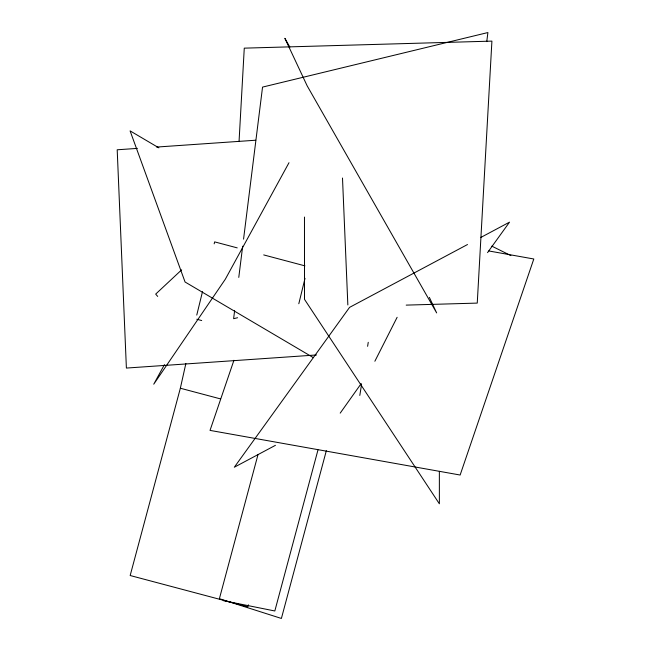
<?xml version="1.0" encoding="UTF-8"?>
<svg xmlns="http://www.w3.org/2000/svg" width="651" height="651" viewBox="0 0 651 651"><rect width="100%" height="100%" fill="white"/><g stroke="black" fill="none" stroke-linecap="round" stroke-linejoin="round"><path stroke-width="0.98" d="M239.047 141.568L244.271 48.15L491.912 41.111L477.248 303.097L406.2 305.116M234.629 310.633L233.619 318.689L237.574 317.737M238.779 277.407L242.677 246.192M243.555 239.145L262.548 87.096L487.9 32.55L486.769 41.615M359.808 395.442L361.557 384.415M367.612 346.324L368.246 342.312M248.381 604.82L247.852 606.781L130.167 575.517L180.351 388.232L185.869 363.502M196.765 315.076L202.494 291.656M214.179 243.832L214.651 241.879L237.224 247.876M298.809 303.732L305.01 278.359M258.04 454.463L219.395 598.692L281.395 618.45L326.346 450.671M317.981 449.922L274.828 610.98L223.301 600.653M233.929 360.296L210.029 430.392L460.135 475.027L533.804 258.992L488.787 250.952M374.862 361.248L397.126 317.297M164.443 364.633L153.75 384.196L225.319 279.222L288.995 162.709M340.204 413.133L361.232 383.529M487.534 252.637L509.513 222.154L480.918 237.395M181.653 269.831L155.687 294.097L157.688 296.4M467.508 244.532L349.554 307.386L234.319 467.223L275.43 445.325M137.418 148.387L117.196 149.787L126.392 368.067L316.484 354.958M156.631 147.061L255.721 140.225M263.712 254.915L304.928 265.86M196.797 319.242L201.704 320.544M180.351 388.232L220.583 398.917M491.806 246.127L510.889 255.599M158.893 147.858L130.086 130.875L185.063 282.005L313.391 357.668M289.89 47.124L284.869 38.319L307.158 85.826L436.65 312.919L429.367 297.385M342.499 178.024L347.846 304.937M439.36 471.308L439.376 503.817L304.505 299.346L304.473 217.052"/></g></svg>
